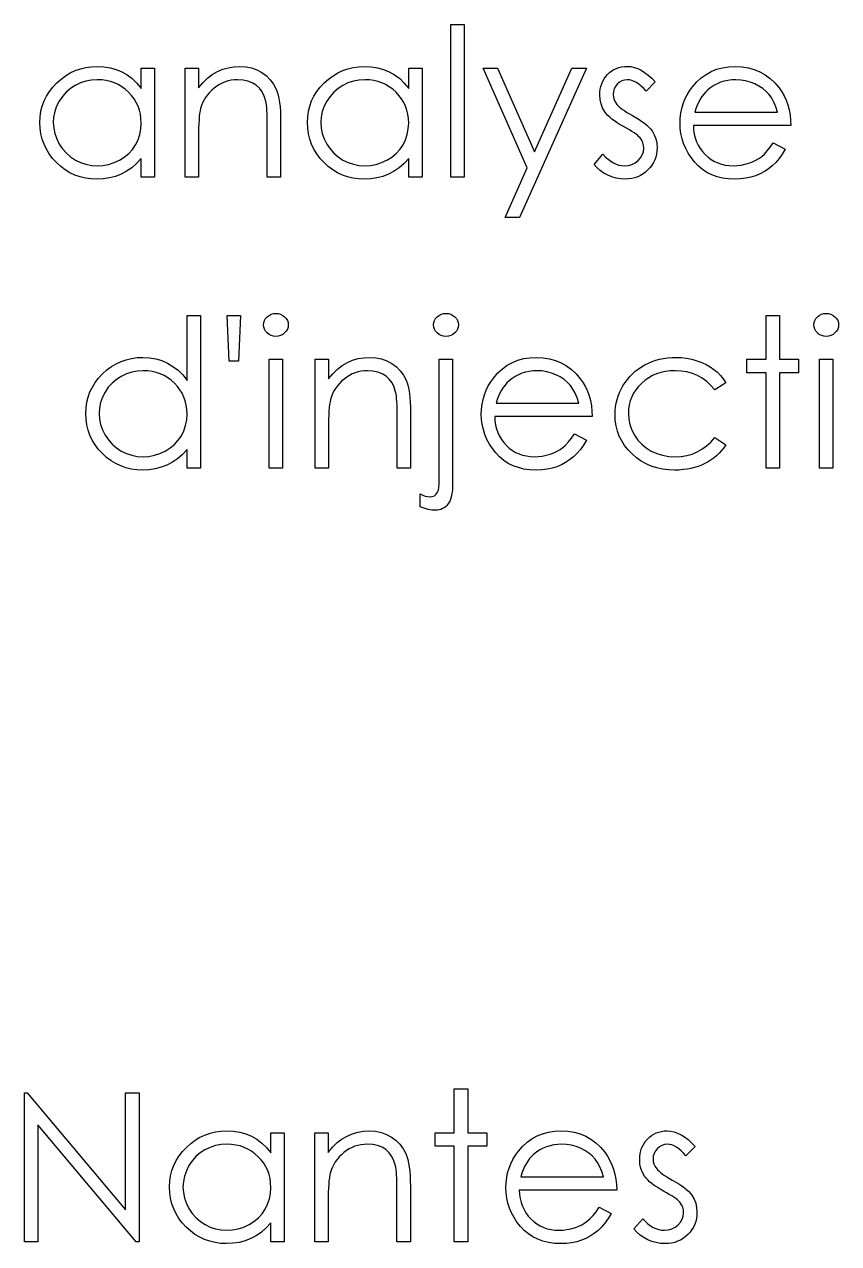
# Model space of a CAD drawing. Header units: millimetres. Extents: x -70 to 70, y -70 to 70.
# Drawn here: x -0.71 to 18.41, y -0.04 to 28.59 of the extents above; entities that cross this region are included whole.
import ezdxf

# ---------------------------------------------------------------- set-up
doc = ezdxf.new("R2010")
doc.units = ezdxf.units.MM

msp = doc.modelspace()

# ---------------------------------------------------------------- linework, layer by layer
at = {"color": 7, "linetype": 'Continuous', "flags": 128}
for points in [[(9.301, 28.59), (9.615, 28.59), (9.615, 28.59), (9.615, 25), (9.615, 25), (9.301, 25), (9.301, 25), (9.301, 28.59)], [(2.346, 27.558), (2.346, 25), (2.346, 25), (2.032, 25), (2.032, 25), (2.032, 25.442), (2.032, 25.442), (1.923, 25.325), (1.809, 25.224), (1.687, 25.14), (1.559, 25.072), (1.425, 25.021), (1.286, 24.985), (1.139, 24.962), (0.987, 24.955), (0.987, 24.955), (0.852, 24.961), (0.721, 24.98), (0.596, 25.01), (0.475, 25.052), (0.36, 25.107), (0.249, 25.173), (0.144, 25.252), (0.044, 25.343), (-0.048, 25.442), (-0.127, 25.547), (-0.194, 25.657), (-0.249, 25.773), (-0.292, 25.893), (-0.322, 26.019), (-0.34, 26.15), (-0.346, 26.286), (-0.346, 26.286), (-0.34, 26.419), (-0.322, 26.548), (-0.291, 26.671), (-0.248, 26.791), (-0.192, 26.904), (-0.125, 27.013), (-0.045, 27.117), (0.048, 27.216), (0.149, 27.307), (0.255, 27.385), (0.366, 27.452), (0.482, 27.506), (0.604, 27.549), (0.73, 27.579), (0.861, 27.596), (0.997, 27.603), (0.997, 27.603), (1.153, 27.595), (1.302, 27.572), (1.443, 27.532), (1.576, 27.478), (1.701, 27.408), (1.82, 27.318), (1.929, 27.211), (2.032, 27.084), (2.032, 27.084), (2.032, 27.558), (2.032, 27.558), (2.346, 27.558)], [(3.064, 27.558), (3.378, 27.558), (3.378, 27.558), (3.378, 27.096), (3.378, 27.096), (3.481, 27.22), (3.589, 27.326), (3.702, 27.413), (3.822, 27.482), (3.946, 27.535), (4.075, 27.572), (4.211, 27.595), (4.351, 27.603), (4.351, 27.603), (4.493, 27.593), (4.626, 27.567), (4.751, 27.521), (4.867, 27.458), (4.972, 27.38), (5.063, 27.288), (5.139, 27.185), (5.2, 27.068), (5.225, 27.003), (5.247, 26.929), (5.265, 26.847), (5.281, 26.756), (5.292, 26.656), (5.3, 26.548), (5.306, 26.431), (5.307, 26.306), (5.307, 26.306), (5.307, 25), (5.307, 25), (4.993, 25), (4.993, 25), (4.993, 26.203), (4.993, 26.203), (4.993, 26.308), (4.991, 26.403), (4.988, 26.489), (4.984, 26.567), (4.979, 26.635), (4.972, 26.694), (4.965, 26.744), (4.956, 26.785), (4.956, 26.785), (4.92, 26.903), (4.871, 27.005), (4.807, 27.091), (4.731, 27.162), (4.641, 27.218), (4.539, 27.257), (4.424, 27.281), (4.296, 27.288), (4.296, 27.288), (4.221, 27.286), (4.147, 27.277), (4.075, 27.261), (4.005, 27.24), (3.937, 27.212), (3.871, 27.179), (3.808, 27.139), (3.746, 27.094), (3.688, 27.043), (3.635, 26.99), (3.588, 26.934), (3.545, 26.876), (3.508, 26.814), (3.475, 26.749), (3.448, 26.681), (3.426, 26.611), (3.426, 26.611), (3.415, 26.559), (3.405, 26.498), (3.397, 26.427), (3.39, 26.345), (3.385, 26.255), (3.381, 26.155), (3.379, 26.045), (3.378, 25.925), (3.378, 25.925), (3.378, 25), (3.378, 25), (3.064, 25), (3.064, 25), (3.064, 27.558)], [(8.628, 27.558), (8.628, 25), (8.628, 25), (8.314, 25), (8.314, 25), (8.314, 25.442), (8.314, 25.442), (8.205, 25.325), (8.091, 25.224), (7.969, 25.14), (7.841, 25.072), (7.707, 25.021), (7.568, 24.985), (7.421, 24.962), (7.269, 24.955), (7.269, 24.955), (7.134, 24.961), (7.003, 24.98), (6.878, 25.01), (6.757, 25.052), (6.642, 25.107), (6.532, 25.173), (6.426, 25.252), (6.326, 25.343), (6.234, 25.442), (6.155, 25.547), (6.088, 25.657), (6.033, 25.773), (5.99, 25.893), (5.96, 26.019), (5.942, 26.15), (5.936, 26.286), (5.936, 26.286), (5.942, 26.419), (5.96, 26.548), (5.991, 26.671), (6.034, 26.791), (6.09, 26.904), (6.157, 27.013), (6.237, 27.117), (6.33, 27.216), (6.431, 27.307), (6.537, 27.385), (6.648, 27.452), (6.764, 27.506), (6.886, 27.549), (7.012, 27.579), (7.143, 27.596), (7.279, 27.603), (7.279, 27.603), (7.435, 27.595), (7.584, 27.572), (7.725, 27.532), (7.858, 27.478), (7.984, 27.408), (8.102, 27.318), (8.211, 27.211), (8.314, 27.084), (8.314, 27.084), (8.314, 27.558), (8.314, 27.558), (8.628, 27.558)], [(10.064, 27.558), (10.402, 27.558), (10.402, 27.558), (11.268, 25.599), (11.268, 25.599), (12.148, 27.558), (12.148, 27.558), (12.487, 27.558), (12.487, 27.558), (10.916, 24.058), (10.916, 24.058), (10.577, 24.058), (10.577, 24.058), (11.098, 25.218), (11.098, 25.218), (10.064, 27.558)], [(14.102, 27.239), (13.889, 27.019), (13.889, 27.019), (13.833, 27.082), (13.777, 27.137), (13.721, 27.183), (13.666, 27.221), (13.611, 27.251), (13.556, 27.272), (13.501, 27.284), (13.447, 27.288), (13.447, 27.288), (13.381, 27.282), (13.32, 27.263), (13.264, 27.23), (13.213, 27.185), (13.17, 27.131), (13.14, 27.073), (13.121, 27.011), (13.115, 26.944), (13.115, 26.944), (13.121, 26.884), (13.137, 26.826), (13.164, 26.768), (13.202, 26.712), (13.202, 26.712), (13.227, 26.683), (13.257, 26.654), (13.294, 26.622), (13.337, 26.59), (13.386, 26.556), (13.44, 26.522), (13.501, 26.486), (13.567, 26.449), (13.567, 26.449), (13.649, 26.402), (13.723, 26.357), (13.791, 26.311), (13.852, 26.266), (13.906, 26.221), (13.954, 26.177), (13.994, 26.133), (14.028, 26.09), (14.028, 26.09), (14.08, 25.999), (14.118, 25.903), (14.139, 25.801), (14.147, 25.694), (14.147, 25.694), (14.144, 25.618), (14.134, 25.545), (14.117, 25.475), (14.094, 25.409), (14.063, 25.344), (14.027, 25.283), (13.983, 25.225), (13.933, 25.17), (13.877, 25.119), (13.819, 25.076), (13.757, 25.039), (13.692, 25.009), (13.623, 24.985), (13.551, 24.968), (13.476, 24.959), (13.398, 24.955), (13.398, 24.955), (13.292, 24.961), (13.189, 24.978), (13.088, 25.007), (12.989, 25.047), (12.896, 25.097), (12.811, 25.157), (12.734, 25.225), (12.666, 25.301), (12.666, 25.301), (12.875, 25.538), (12.875, 25.538), (12.935, 25.475), (12.996, 25.421), (13.058, 25.374), (13.121, 25.337), (13.184, 25.307), (13.25, 25.286), (13.315, 25.273), (13.381, 25.269), (13.381, 25.269), (13.472, 25.277), (13.555, 25.3), (13.632, 25.338), (13.701, 25.392), (13.759, 25.456), (13.8, 25.526), (13.825, 25.6), (13.833, 25.681), (13.833, 25.681), (13.827, 25.747), (13.811, 25.81), (13.785, 25.869), (13.747, 25.925), (13.747, 25.925), (13.722, 25.951), (13.691, 25.98), (13.652, 26.011), (13.607, 26.043), (13.555, 26.077), (13.496, 26.112), (13.431, 26.149), (13.359, 26.188), (13.359, 26.188), (13.281, 26.233), (13.21, 26.277), (13.145, 26.321), (13.086, 26.364), (13.034, 26.408), (12.99, 26.451), (12.95, 26.495), (12.918, 26.538), (12.918, 26.538), (12.867, 26.627), (12.83, 26.723), (12.808, 26.824), (12.801, 26.932), (12.801, 26.932), (12.804, 27.002), (12.812, 27.07), (12.827, 27.134), (12.847, 27.196), (12.872, 27.254), (12.904, 27.309), (12.941, 27.362), (12.984, 27.411), (13.032, 27.456), (13.082, 27.495), (13.135, 27.528), (13.191, 27.555), (13.251, 27.576), (13.313, 27.591), (13.379, 27.6), (13.447, 27.603), (13.447, 27.603), (13.529, 27.597), (13.61, 27.58), (13.692, 27.551), (13.774, 27.511), (13.855, 27.46), (13.937, 27.398), (14.02, 27.324), (14.102, 27.239)], [(16.874, 25.808), (17.154, 25.661), (17.154, 25.661), (17.085, 25.544), (17.011, 25.439), (16.933, 25.345), (16.849, 25.264), (16.759, 25.193), (16.666, 25.131), (16.565, 25.078), (16.46, 25.034), (16.349, 24.999), (16.23, 24.975), (16.105, 24.96), (15.972, 24.955), (15.972, 24.955), (15.825, 24.961), (15.686, 24.98), (15.556, 25.012), (15.433, 25.056), (15.319, 25.113), (15.214, 25.182), (15.115, 25.264), (15.026, 25.359), (14.946, 25.461), (14.877, 25.567), (14.819, 25.677), (14.771, 25.789), (14.733, 25.905), (14.707, 26.024), (14.691, 26.146), (14.686, 26.272), (14.686, 26.272), (14.69, 26.39), (14.704, 26.505), (14.727, 26.616), (14.759, 26.725), (14.801, 26.83), (14.851, 26.932), (14.911, 27.03), (14.98, 27.126), (14.98, 27.126), (15.077, 27.237), (15.183, 27.335), (15.296, 27.416), (15.417, 27.483), (15.546, 27.535), (15.683, 27.573), (15.827, 27.595), (15.98, 27.603), (15.98, 27.603), (16.137, 27.595), (16.286, 27.571), (16.427, 27.532), (16.56, 27.477), (16.684, 27.406), (16.801, 27.319), (16.91, 27.217), (17.01, 27.099), (17.01, 27.099), (17.074, 27.007), (17.13, 26.911), (17.177, 26.807), (17.216, 26.7), (17.247, 26.586), (17.269, 26.467), (17.283, 26.342), (17.288, 26.212), (17.288, 26.212), (15, 26.212), (15, 26.212), (15.006, 26.111), (15.02, 26.014), (15.042, 25.922), (15.073, 25.835), (15.111, 25.753), (15.157, 25.675), (15.212, 25.602), (15.275, 25.534), (15.343, 25.472), (15.415, 25.418), (15.492, 25.372), (15.572, 25.335), (15.657, 25.306), (15.745, 25.286), (15.837, 25.273), (15.933, 25.269), (15.933, 25.269), (16.027, 25.273), (16.119, 25.284), (16.21, 25.303), (16.3, 25.329), (16.386, 25.361), (16.465, 25.399), (16.537, 25.441), (16.603, 25.488), (16.667, 25.545), (16.734, 25.618), (16.803, 25.705), (16.874, 25.808)], [(1.001, 27.288), (0.864, 27.28), (0.732, 27.256), (0.606, 27.214), (0.484, 27.157), (0.372, 27.084), (0.272, 26.998), (0.184, 26.899), (0.107, 26.786), (0.046, 26.666), (0.003, 26.541), (-0.024, 26.413), (-0.032, 26.282), (-0.032, 26.282), (-0.023, 26.152), (0.003, 26.024), (0.047, 25.9), (0.109, 25.778), (0.186, 25.664), (0.274, 25.564), (0.375, 25.477), (0.488, 25.403), (0.609, 25.344), (0.735, 25.303), (0.864, 25.278), (0.998, 25.269), (0.998, 25.269), (1.134, 25.278), (1.267, 25.302), (1.395, 25.344), (1.52, 25.402), (1.636, 25.474), (1.738, 25.558), (1.825, 25.654), (1.899, 25.761), (1.957, 25.879), (1.999, 26.003), (2.023, 26.134), (2.032, 26.273), (2.032, 26.273), (2.027, 26.379), (2.013, 26.481), (1.99, 26.578), (1.957, 26.671), (1.915, 26.759), (1.864, 26.843), (1.804, 26.922), (1.734, 26.997), (1.657, 27.066), (1.577, 27.125), (1.491, 27.175), (1.402, 27.216), (1.308, 27.248), (1.21, 27.27), (1.108, 27.284), (1.001, 27.288)], [(7.283, 27.288), (7.146, 27.28), (7.014, 27.256), (6.888, 27.214), (6.766, 27.157), (6.654, 27.084), (6.554, 26.998), (6.466, 26.899), (6.389, 26.786), (6.328, 26.666), (6.285, 26.541), (6.258, 26.413), (6.25, 26.282), (6.25, 26.282), (6.259, 26.152), (6.285, 26.024), (6.329, 25.9), (6.391, 25.778), (6.468, 25.664), (6.556, 25.564), (6.657, 25.477), (6.77, 25.403), (6.891, 25.344), (7.017, 25.303), (7.146, 25.278), (7.28, 25.269), (7.28, 25.269), (7.416, 25.278), (7.549, 25.302), (7.677, 25.344), (7.802, 25.402), (7.918, 25.474), (8.02, 25.558), (8.107, 25.654), (8.181, 25.761), (8.239, 25.879), (8.281, 26.003), (8.305, 26.134), (8.314, 26.273), (8.314, 26.273), (8.309, 26.379), (8.295, 26.481), (8.272, 26.578), (8.239, 26.671), (8.197, 26.759), (8.146, 26.843), (8.086, 26.922), (8.016, 26.997), (7.939, 27.066), (7.859, 27.125), (7.773, 27.175), (7.684, 27.216), (7.59, 27.248), (7.492, 27.27), (7.39, 27.284), (7.283, 27.288)], [(16.974, 26.526), (16.937, 26.65), (16.891, 26.761), (16.839, 26.858), (16.778, 26.942), (16.71, 27.016), (16.63, 27.083), (16.54, 27.142), (16.44, 27.193), (16.333, 27.235), (16.223, 27.265), (16.111, 27.283), (15.996, 27.288), (15.996, 27.288), (15.902, 27.285), (15.811, 27.274), (15.723, 27.255), (15.64, 27.229), (15.558, 27.195), (15.481, 27.154), (15.408, 27.105), (15.337, 27.049), (15.337, 27.049), (15.288, 27.002), (15.242, 26.951), (15.199, 26.894), (15.16, 26.831), (15.124, 26.763), (15.09, 26.689), (15.06, 26.61), (15.033, 26.526), (15.033, 26.526), (16.974, 26.526)], [(5.194, 21.801), (5.252, 21.796), (5.306, 21.782), (5.356, 21.756), (5.401, 21.722), (5.438, 21.681), (5.465, 21.634), (5.481, 21.585), (5.487, 21.531), (5.487, 21.531), (5.481, 21.478), (5.465, 21.429), (5.438, 21.383), (5.401, 21.342), (5.356, 21.308), (5.306, 21.282), (5.252, 21.268), (5.194, 21.263), (5.194, 21.263), (5.136, 21.268), (5.084, 21.282), (5.034, 21.308), (4.989, 21.342), (4.952, 21.383), (4.925, 21.429), (4.909, 21.478), (4.904, 21.531), (4.904, 21.531), (4.909, 21.585), (4.925, 21.634), (4.952, 21.681), (4.989, 21.722), (5.034, 21.756), (5.084, 21.782), (5.136, 21.796), (5.194, 21.801)], [(9.189, 21.801), (9.248, 21.796), (9.302, 21.782), (9.351, 21.756), (9.396, 21.722), (9.433, 21.681), (9.459, 21.634), (9.475, 21.585), (9.48, 21.531), (9.48, 21.531), (9.475, 21.478), (9.459, 21.429), (9.433, 21.383), (9.396, 21.342), (9.351, 21.308), (9.302, 21.282), (9.248, 21.268), (9.189, 21.263), (9.189, 21.263), (9.13, 21.268), (9.076, 21.282), (9.027, 21.308), (8.982, 21.342), (8.945, 21.383), (8.918, 21.429), (8.903, 21.478), (8.897, 21.531), (8.897, 21.531), (8.903, 21.585), (8.918, 21.634), (8.945, 21.681), (8.982, 21.722), (9.027, 21.756), (9.076, 21.782), (9.13, 21.796), (9.189, 21.801)], [(18.117, 21.801), (18.175, 21.796), (18.229, 21.782), (18.279, 21.756), (18.324, 21.722), (18.362, 21.681), (18.388, 21.634), (18.404, 21.585), (18.41, 21.531), (18.41, 21.531), (18.404, 21.478), (18.388, 21.429), (18.362, 21.383), (18.324, 21.342), (18.279, 21.308), (18.229, 21.282), (18.175, 21.268), (18.117, 21.263), (18.117, 21.263), (18.059, 21.268), (18.007, 21.282), (17.957, 21.308), (17.912, 21.342), (17.875, 21.383), (17.848, 21.429), (17.832, 21.478), (17.827, 21.531), (17.827, 21.531), (17.832, 21.585), (17.848, 21.634), (17.875, 21.681), (17.912, 21.722), (17.957, 21.756), (18.007, 21.782), (18.059, 21.796), (18.117, 21.801)], [(3.423, 21.756), (3.423, 18.167), (3.423, 18.167), (3.109, 18.167), (3.109, 18.167), (3.109, 18.609), (3.109, 18.609), (3, 18.491), (2.886, 18.39), (2.764, 18.306), (2.636, 18.239), (2.502, 18.188), (2.363, 18.151), (2.216, 18.129), (2.064, 18.122), (2.064, 18.122), (1.929, 18.128), (1.798, 18.146), (1.673, 18.176), (1.552, 18.219), (1.437, 18.273), (1.326, 18.34), (1.221, 18.418), (1.121, 18.51), (1.029, 18.609), (0.95, 18.714), (0.883, 18.824), (0.828, 18.939), (0.785, 19.06), (0.755, 19.185), (0.737, 19.317), (0.73, 19.453), (0.73, 19.453), (0.737, 19.586), (0.755, 19.715), (0.786, 19.838), (0.829, 19.957), (0.885, 20.071), (0.952, 20.18), (1.032, 20.284), (1.124, 20.383), (1.225, 20.473), (1.332, 20.552), (1.443, 20.618), (1.559, 20.672), (1.68, 20.715), (1.807, 20.745), (1.938, 20.763), (2.074, 20.769), (2.074, 20.769), (2.23, 20.761), (2.379, 20.736), (2.52, 20.693), (2.653, 20.634), (2.778, 20.558), (2.897, 20.466), (3.006, 20.356), (3.109, 20.229), (3.109, 20.229), (3.109, 21.756), (3.109, 21.756), (3.423, 21.756)], [(4.316, 20.679), (4.098, 20.679), (4.098, 20.679), (4.051, 21.756), (4.051, 21.756), (4.365, 21.756), (4.365, 21.756), (4.316, 20.679)], [(16.705, 21.756), (17.019, 21.756), (17.019, 21.756), (17.019, 20.724), (17.019, 20.724), (17.468, 20.724), (17.468, 20.724), (17.468, 20.41), (17.468, 20.41), (17.019, 20.41), (17.019, 20.41), (17.019, 18.167), (17.019, 18.167), (16.705, 18.167), (16.705, 18.167), (16.705, 20.41), (16.705, 20.41), (16.256, 20.41), (16.256, 20.41), (16.256, 20.724), (16.256, 20.724), (16.705, 20.724), (16.705, 20.724), (16.705, 21.756)], [(5.038, 20.724), (5.352, 20.724), (5.352, 20.724), (5.352, 18.167), (5.352, 18.167), (5.038, 18.167), (5.038, 18.167), (5.038, 20.724)], [(6.115, 20.724), (6.429, 20.724), (6.429, 20.724), (6.429, 20.263), (6.429, 20.263), (6.532, 20.386), (6.64, 20.492), (6.754, 20.579), (6.873, 20.649), (6.997, 20.701), (7.127, 20.739), (7.262, 20.762), (7.402, 20.769), (7.402, 20.769), (7.544, 20.76), (7.677, 20.733), (7.802, 20.688), (7.918, 20.625), (8.024, 20.546), (8.115, 20.455), (8.19, 20.351), (8.251, 20.235), (8.277, 20.17), (8.298, 20.095), (8.317, 20.013), (8.332, 19.922), (8.343, 19.823), (8.352, 19.715), (8.357, 19.598), (8.359, 19.473), (8.359, 19.473), (8.359, 18.167), (8.359, 18.167), (8.045, 18.167), (8.045, 18.167), (8.045, 19.37), (8.045, 19.37), (8.044, 19.474), (8.042, 19.57), (8.04, 19.656), (8.035, 19.734), (8.03, 19.802), (8.024, 19.861), (8.016, 19.911), (8.007, 19.952), (8.007, 19.952), (7.972, 20.07), (7.922, 20.172), (7.859, 20.258), (7.782, 20.329), (7.693, 20.384), (7.59, 20.424), (7.475, 20.447), (7.348, 20.455), (7.348, 20.455), (7.272, 20.452), (7.198, 20.443), (7.126, 20.428), (7.057, 20.407), (6.989, 20.379), (6.923, 20.346), (6.859, 20.306), (6.797, 20.26), (6.739, 20.21), (6.686, 20.157), (6.639, 20.101), (6.596, 20.042), (6.559, 19.98), (6.527, 19.916), (6.499, 19.848), (6.478, 19.778), (6.478, 19.778), (6.466, 19.726), (6.457, 19.664), (6.448, 19.593), (6.441, 19.512), (6.436, 19.422), (6.432, 19.321), (6.43, 19.211), (6.429, 19.091), (6.429, 19.091), (6.429, 18.167), (6.429, 18.167), (6.115, 18.167), (6.115, 18.167), (6.115, 20.724)], [(9.032, 20.724), (9.346, 20.724), (9.346, 20.724), (9.346, 17.793), (9.346, 17.793), (9.344, 17.715), (9.339, 17.644), (9.33, 17.577), (9.318, 17.515), (9.303, 17.46), (9.284, 17.409), (9.262, 17.365), (9.236, 17.325), (9.208, 17.291), (9.177, 17.262), (9.143, 17.236), (9.107, 17.216), (9.068, 17.2), (9.027, 17.189), (8.983, 17.182), (8.937, 17.179), (8.937, 17.179), (8.856, 17.184), (8.77, 17.2), (8.679, 17.225), (8.583, 17.26), (8.583, 17.26), (8.583, 17.562), (8.583, 17.562), (8.643, 17.532), (8.701, 17.511), (8.755, 17.498), (8.806, 17.494), (8.806, 17.494), (8.865, 17.501), (8.916, 17.521), (8.959, 17.555), (8.994, 17.604), (8.994, 17.604), (9.011, 17.649), (9.023, 17.712), (9.03, 17.794), (9.032, 17.895), (9.032, 17.895), (9.032, 20.724)], [(12.208, 18.974), (12.487, 18.828), (12.487, 18.828), (12.418, 18.711), (12.345, 18.606), (12.266, 18.512), (12.182, 18.43), (12.093, 18.359), (11.999, 18.298), (11.899, 18.244), (11.793, 18.2), (11.682, 18.166), (11.563, 18.141), (11.438, 18.127), (11.305, 18.122), (11.305, 18.122), (11.158, 18.128), (11.019, 18.147), (10.889, 18.179), (10.766, 18.223), (10.653, 18.28), (10.547, 18.349), (10.449, 18.431), (10.36, 18.526), (10.28, 18.628), (10.21, 18.734), (10.152, 18.843), (10.104, 18.956), (10.067, 19.072), (10.04, 19.19), (10.025, 19.313), (10.019, 19.439), (10.019, 19.439), (10.024, 19.556), (10.037, 19.671), (10.06, 19.783), (10.093, 19.891), (10.134, 19.997), (10.184, 20.098), (10.245, 20.197), (10.313, 20.292), (10.313, 20.292), (10.411, 20.404), (10.516, 20.501), (10.629, 20.583), (10.75, 20.65), (10.879, 20.702), (11.016, 20.74), (11.16, 20.762), (11.313, 20.769), (11.313, 20.769), (11.47, 20.762), (11.62, 20.738), (11.76, 20.698), (11.893, 20.644), (12.018, 20.573), (12.134, 20.486), (12.243, 20.384), (12.343, 20.266), (12.343, 20.266), (12.408, 20.174), (12.463, 20.077), (12.511, 19.974), (12.549, 19.866), (12.58, 19.753), (12.603, 19.633), (12.616, 19.509), (12.621, 19.378), (12.621, 19.378), (10.333, 19.378), (10.333, 19.378), (10.339, 19.277), (10.353, 19.18), (10.376, 19.089), (10.407, 19.002), (10.444, 18.92), (10.491, 18.842), (10.545, 18.769), (10.608, 18.7), (10.677, 18.639), (10.749, 18.585), (10.825, 18.539), (10.906, 18.502), (10.99, 18.473), (11.078, 18.453), (11.17, 18.44), (11.266, 18.436), (11.266, 18.436), (11.36, 18.439), (11.452, 18.451), (11.543, 18.47), (11.633, 18.495), (11.719, 18.528), (11.798, 18.566), (11.871, 18.608), (11.936, 18.655), (12, 18.711), (12.067, 18.784), (12.136, 18.871), (12.208, 18.974)], [(15.762, 20.17), (15.5, 20.006), (15.5, 20.006), (15.411, 20.112), (15.313, 20.203), (15.209, 20.28), (15.096, 20.343), (14.976, 20.392), (14.848, 20.427), (14.712, 20.448), (14.568, 20.455), (14.568, 20.455), (14.454, 20.45), (14.343, 20.437), (14.238, 20.414), (14.137, 20.382), (14.042, 20.341), (13.951, 20.29), (13.866, 20.231), (13.785, 20.163), (13.712, 20.088), (13.649, 20.009), (13.595, 19.926), (13.552, 19.839), (13.518, 19.748), (13.494, 19.654), (13.479, 19.555), (13.474, 19.453), (13.474, 19.453), (13.483, 19.319), (13.51, 19.189), (13.555, 19.063), (13.617, 18.941), (13.696, 18.828), (13.787, 18.728), (13.892, 18.641), (14.01, 18.568), (14.139, 18.51), (14.275, 18.469), (14.419, 18.444), (14.571, 18.436), (14.571, 18.436), (14.709, 18.443), (14.842, 18.464), (14.967, 18.499), (15.087, 18.548), (15.2, 18.611), (15.306, 18.688), (15.406, 18.779), (15.5, 18.885), (15.5, 18.885), (15.762, 18.712), (15.762, 18.712), (15.715, 18.644), (15.663, 18.58), (15.607, 18.519), (15.547, 18.463), (15.484, 18.411), (15.416, 18.362), (15.345, 18.317), (15.27, 18.277), (15.191, 18.24), (15.11, 18.209), (15.026, 18.182), (14.939, 18.16), (14.85, 18.144), (14.758, 18.132), (14.663, 18.124), (14.566, 18.122), (14.566, 18.122), (14.417, 18.127), (14.275, 18.146), (14.14, 18.175), (14.011, 18.216), (13.888, 18.27), (13.772, 18.335), (13.663, 18.412), (13.56, 18.501), (13.466, 18.599), (13.385, 18.702), (13.316, 18.809), (13.26, 18.922), (13.216, 19.04), (13.185, 19.163), (13.166, 19.291), (13.16, 19.424), (13.16, 19.424), (13.163, 19.515), (13.172, 19.604), (13.186, 19.692), (13.207, 19.777), (13.233, 19.861), (13.265, 19.944), (13.303, 20.025), (13.346, 20.104), (13.396, 20.18), (13.449, 20.252), (13.506, 20.32), (13.569, 20.383), (13.635, 20.442), (13.705, 20.496), (13.781, 20.547), (13.86, 20.593), (13.943, 20.635), (14.029, 20.67), (14.116, 20.701), (14.207, 20.725), (14.299, 20.745), (14.394, 20.758), (14.491, 20.766), (14.592, 20.769), (14.592, 20.769), (14.717, 20.764), (14.841, 20.75), (14.963, 20.726), (15.082, 20.691), (15.195, 20.649), (15.3, 20.602), (15.396, 20.548), (15.483, 20.488), (15.562, 20.421), (15.635, 20.346), (15.702, 20.262), (15.762, 20.17)], [(17.961, 20.724), (18.275, 20.724), (18.275, 20.724), (18.275, 18.167), (18.275, 18.167), (17.961, 18.167), (17.961, 18.167), (17.961, 20.724)], [(2.078, 20.455), (1.941, 20.447), (1.809, 20.422), (1.683, 20.381), (1.561, 20.323), (1.449, 20.251), (1.349, 20.165), (1.26, 20.066), (1.184, 19.953), (1.123, 19.833), (1.08, 19.708), (1.053, 19.58), (1.045, 19.449), (1.045, 19.449), (1.054, 19.319), (1.08, 19.191), (1.124, 19.066), (1.185, 18.944), (1.263, 18.831), (1.351, 18.73), (1.452, 18.643), (1.565, 18.57), (1.686, 18.511), (1.812, 18.47), (1.941, 18.444), (2.075, 18.436), (2.075, 18.436), (2.211, 18.444), (2.344, 18.469), (2.472, 18.51), (2.597, 18.568), (2.713, 18.641), (2.815, 18.725), (2.902, 18.821), (2.975, 18.928), (3.034, 19.045), (3.076, 19.17), (3.1, 19.301), (3.109, 19.44), (3.109, 19.44), (3.104, 19.546), (3.09, 19.647), (3.067, 19.745), (3.034, 19.837), (2.992, 19.926), (2.941, 20.01), (2.881, 20.089), (2.811, 20.164), (2.734, 20.232), (2.654, 20.292), (2.568, 20.342), (2.479, 20.382), (2.385, 20.414), (2.287, 20.437), (2.185, 20.451), (2.078, 20.455)], [(12.307, 19.692), (12.27, 19.816), (12.225, 19.927), (12.172, 20.025), (12.112, 20.109), (12.043, 20.183), (11.963, 20.25), (11.873, 20.309), (11.773, 20.36), (11.667, 20.402), (11.556, 20.431), (11.444, 20.45), (11.329, 20.455), (11.329, 20.455), (11.235, 20.452), (11.144, 20.44), (11.057, 20.421), (10.973, 20.396), (10.892, 20.361), (10.815, 20.321), (10.741, 20.271), (10.67, 20.215), (10.67, 20.215), (10.621, 20.169), (10.576, 20.117), (10.533, 20.06), (10.494, 19.998), (10.457, 19.929), (10.423, 19.856), (10.393, 19.777), (10.366, 19.692), (10.366, 19.692), (12.307, 19.692)], [(-0.711, 0), (-0.711, 3.5), (-0.711, 3.5), (-0.645, 3.5), (-0.645, 3.5), (1.667, 0.745), (1.667, 0.745), (1.667, 3.5), (1.667, 3.5), (1.981, 3.5), (1.981, 3.5), (1.981, 0), (1.981, 0), (1.91, 0), (1.91, 0), (-0.397, 2.748), (-0.397, 2.748), (-0.397, 0), (-0.397, 0), (-0.711, 0)], [(9.385, 3.59), (9.699, 3.59), (9.699, 3.59), (9.699, 2.558), (9.699, 2.558), (10.148, 2.558), (10.148, 2.558), (10.148, 2.244), (10.148, 2.244), (9.699, 2.244), (9.699, 2.244), (9.699, 0), (9.699, 0), (9.385, 0), (9.385, 0), (9.385, 2.244), (9.385, 2.244), (8.936, 2.244), (8.936, 2.244), (8.936, 2.558), (8.936, 2.558), (9.385, 2.558), (9.385, 2.558), (9.385, 3.59)], [(5.391, 2.558), (5.391, 0), (5.391, 0), (5.077, 0), (5.077, 0), (5.077, 0.442), (5.077, 0.442), (4.969, 0.325), (4.854, 0.224), (4.732, 0.14), (4.605, 0.072), (4.471, 0.021), (4.331, -0.015), (4.185, -0.038), (4.033, -0.045), (4.033, -0.045), (3.897, -0.039), (3.767, -0.02), (3.641, 0.01), (3.521, 0.052), (3.406, 0.107), (3.295, 0.173), (3.19, 0.252), (3.09, 0.343), (2.998, 0.442), (2.919, 0.547), (2.852, 0.657), (2.797, 0.773), (2.754, 0.893), (2.724, 1.019), (2.705, 1.15), (2.699, 1.286), (2.699, 1.286), (2.705, 1.419), (2.724, 1.548), (2.755, 1.671), (2.798, 1.791), (2.853, 1.904), (2.921, 2.013), (3.001, 2.117), (3.093, 2.216), (3.194, 2.307), (3.301, 2.385), (3.411, 2.452), (3.528, 2.506), (3.649, 2.549), (3.775, 2.579), (3.906, 2.596), (4.042, 2.603), (4.042, 2.603), (4.199, 2.595), (4.347, 2.572), (4.488, 2.532), (4.622, 2.478), (4.747, 2.408), (4.866, 2.318), (4.975, 2.211), (5.077, 2.084), (5.077, 2.084), (5.077, 2.558), (5.077, 2.558), (5.391, 2.558)], [(6.109, 2.558), (6.424, 2.558), (6.424, 2.558), (6.424, 2.096), (6.424, 2.096), (6.527, 2.22), (6.635, 2.326), (6.748, 2.413), (6.867, 2.482), (6.991, 2.535), (7.121, 2.572), (7.256, 2.595), (7.397, 2.603), (7.397, 2.603), (7.538, 2.593), (7.672, 2.567), (7.796, 2.521), (7.913, 2.458), (8.018, 2.38), (8.109, 2.288), (8.185, 2.185), (8.246, 2.068), (8.271, 2.003), (8.293, 1.929), (8.311, 1.847), (8.326, 1.756), (8.338, 1.656), (8.346, 1.548), (8.352, 1.431), (8.353, 1.306), (8.353, 1.306), (8.353, 0), (8.353, 0), (8.039, 0), (8.039, 0), (8.039, 1.203), (8.039, 1.203), (8.038, 1.308), (8.037, 1.403), (8.034, 1.489), (8.03, 1.567), (8.024, 1.635), (8.018, 1.694), (8.01, 1.744), (8.002, 1.785), (8.002, 1.785), (7.966, 1.903), (7.916, 2.005), (7.853, 2.091), (7.777, 2.162), (7.687, 2.218), (7.585, 2.257), (7.47, 2.281), (7.342, 2.288), (7.342, 2.288), (7.266, 2.286), (7.193, 2.277), (7.12, 2.261), (7.051, 2.24), (6.983, 2.212), (6.917, 2.179), (6.853, 2.139), (6.792, 2.094), (6.733, 2.043), (6.681, 1.99), (6.633, 1.934), (6.59, 1.876), (6.553, 1.814), (6.521, 1.749), (6.494, 1.681), (6.472, 1.611), (6.472, 1.611), (6.461, 1.559), (6.451, 1.498), (6.442, 1.427), (6.435, 1.345), (6.431, 1.255), (6.426, 1.155), (6.424, 1.045), (6.424, 0.925), (6.424, 0.925), (6.424, 0), (6.424, 0), (6.109, 0), (6.109, 0), (6.109, 2.558)], [(12.785, 0.808), (13.065, 0.661), (13.065, 0.661), (12.996, 0.544), (12.922, 0.439), (12.844, 0.345), (12.76, 0.264), (12.671, 0.193), (12.577, 0.131), (12.476, 0.078), (12.371, 0.034), (12.26, -0.001), (12.141, -0.025), (12.016, -0.04), (11.883, -0.045), (11.883, -0.045), (11.736, -0.039), (11.597, -0.02), (11.467, 0.012), (11.344, 0.056), (11.23, 0.113), (11.125, 0.182), (11.026, 0.264), (10.937, 0.359), (10.857, 0.461), (10.788, 0.567), (10.73, 0.677), (10.682, 0.789), (10.644, 0.905), (10.618, 1.024), (10.602, 1.146), (10.597, 1.272), (10.597, 1.272), (10.601, 1.39), (10.615, 1.505), (10.638, 1.616), (10.67, 1.725), (10.712, 1.83), (10.762, 1.932), (10.822, 2.03), (10.891, 2.126), (10.891, 2.126), (10.989, 2.237), (11.094, 2.335), (11.207, 2.416), (11.328, 2.483), (11.457, 2.535), (11.594, 2.573), (11.738, 2.595), (11.891, 2.603), (11.891, 2.603), (12.048, 2.595), (12.197, 2.571), (12.338, 2.532), (12.471, 2.477), (12.595, 2.406), (12.712, 2.319), (12.821, 2.217), (12.921, 2.099), (12.921, 2.099), (12.985, 2.007), (13.041, 1.911), (13.088, 1.807), (13.127, 1.7), (13.158, 1.586), (13.18, 1.467), (13.194, 1.342), (13.199, 1.212), (13.199, 1.212), (10.911, 1.212), (10.911, 1.212), (10.917, 1.111), (10.931, 1.014), (10.953, 0.922), (10.984, 0.835), (11.022, 0.753), (11.068, 0.675), (11.123, 0.602), (11.186, 0.534), (11.254, 0.472), (11.326, 0.418), (11.403, 0.372), (11.484, 0.335), (11.568, 0.306), (11.656, 0.286), (11.748, 0.273), (11.844, 0.269), (11.844, 0.269), (11.938, 0.273), (12.03, 0.284), (12.121, 0.303), (12.211, 0.329), (12.297, 0.361), (12.376, 0.399), (12.448, 0.441), (12.514, 0.488), (12.578, 0.545), (12.645, 0.618), (12.714, 0.705), (12.785, 0.808)], [(15.039, 2.239), (14.826, 2.019), (14.826, 2.019), (14.77, 2.082), (14.714, 2.137), (14.657, 2.183), (14.603, 2.221), (14.547, 2.251), (14.493, 2.272), (14.438, 2.284), (14.384, 2.288), (14.384, 2.288), (14.318, 2.282), (14.257, 2.263), (14.2, 2.23), (14.149, 2.185), (14.106, 2.131), (14.076, 2.073), (14.058, 2.011), (14.052, 1.944), (14.052, 1.944), (14.057, 1.884), (14.073, 1.826), (14.101, 1.768), (14.139, 1.712), (14.139, 1.712), (14.163, 1.683), (14.194, 1.654), (14.23, 1.622), (14.273, 1.59), (14.322, 1.556), (14.377, 1.522), (14.437, 1.486), (14.504, 1.449), (14.504, 1.449), (14.585, 1.402), (14.66, 1.357), (14.728, 1.311), (14.789, 1.266), (14.843, 1.221), (14.89, 1.177), (14.931, 1.133), (14.965, 1.09), (14.965, 1.09), (15.016, 0.999), (15.054, 0.903), (15.076, 0.801), (15.084, 0.694), (15.084, 0.694), (15.08, 0.618), (15.07, 0.545), (15.054, 0.475), (15.03, 0.409), (15, 0.344), (14.963, 0.283), (14.92, 0.225), (14.869, 0.17), (14.814, 0.119), (14.756, 0.076), (14.694, 0.039), (14.629, 0.009), (14.56, -0.015), (14.488, -0.032), (14.413, -0.041), (14.334, -0.045), (14.334, -0.045), (14.228, -0.039), (14.125, -0.022), (14.024, 0.007), (13.926, 0.047), (13.832, 0.097), (13.747, 0.157), (13.671, 0.225), (13.603, 0.301), (13.603, 0.301), (13.811, 0.538), (13.811, 0.538), (13.872, 0.475), (13.933, 0.421), (13.995, 0.374), (14.057, 0.337), (14.121, 0.307), (14.186, 0.286), (14.252, 0.273), (14.318, 0.269), (14.318, 0.269), (14.409, 0.277), (14.492, 0.3), (14.568, 0.338), (14.638, 0.392), (14.695, 0.456), (14.737, 0.526), (14.761, 0.6), (14.77, 0.681), (14.77, 0.681), (14.764, 0.747), (14.748, 0.81), (14.721, 0.869), (14.683, 0.925), (14.683, 0.925), (14.659, 0.951), (14.627, 0.98), (14.589, 1.011), (14.544, 1.043), (14.492, 1.077), (14.433, 1.112), (14.368, 1.149), (14.296, 1.188), (14.296, 1.188), (14.218, 1.233), (14.146, 1.277), (14.082, 1.321), (14.023, 1.364), (13.971, 1.408), (13.926, 1.451), (13.887, 1.495), (13.855, 1.538), (13.855, 1.538), (13.804, 1.627), (13.767, 1.723), (13.745, 1.824), (13.738, 1.932), (13.738, 1.932), (13.74, 2.002), (13.749, 2.07), (13.764, 2.134), (13.783, 2.196), (13.809, 2.254), (13.841, 2.309), (13.878, 2.362), (13.921, 2.411), (13.968, 2.456), (14.019, 2.495), (14.072, 2.528), (14.128, 2.555), (14.188, 2.576), (14.25, 2.591), (14.315, 2.6), (14.384, 2.603), (14.384, 2.603), (14.465, 2.597), (14.547, 2.58), (14.629, 2.551), (14.711, 2.511), (14.792, 2.46), (14.874, 2.398), (14.957, 2.324), (15.039, 2.239)], [(4.047, 2.288), (3.909, 2.28), (3.777, 2.256), (3.651, 2.214), (3.53, 2.157), (3.418, 2.084), (3.318, 1.998), (3.229, 1.899), (3.153, 1.786), (3.092, 1.666), (3.048, 1.541), (3.022, 1.413), (3.013, 1.282), (3.013, 1.282), (3.022, 1.152), (3.048, 1.024), (3.092, 0.9), (3.154, 0.778), (3.231, 0.664), (3.32, 0.564), (3.421, 0.477), (3.533, 0.403), (3.655, 0.344), (3.78, 0.303), (3.91, 0.278), (4.044, 0.269), (4.044, 0.269), (4.18, 0.278), (4.312, 0.302), (4.441, 0.344), (4.566, 0.402), (4.681, 0.474), (4.784, 0.558), (4.871, 0.654), (4.944, 0.761), (5.002, 0.879), (5.044, 1.003), (5.069, 1.134), (5.077, 1.273), (5.077, 1.273), (5.072, 1.379), (5.058, 1.481), (5.035, 1.578), (5.003, 1.671), (4.961, 1.759), (4.91, 1.843), (4.849, 1.922), (4.779, 1.997), (4.703, 2.066), (4.622, 2.125), (4.537, 2.175), (4.448, 2.216), (4.354, 2.248), (4.256, 2.27), (4.153, 2.284), (4.047, 2.288)], [(12.885, 1.526), (12.848, 1.65), (12.802, 1.761), (12.75, 1.858), (12.689, 1.942), (12.621, 2.016), (12.541, 2.083), (12.451, 2.142), (12.351, 2.193), (12.244, 2.235), (12.134, 2.265), (12.022, 2.283), (11.907, 2.288), (11.907, 2.288), (11.813, 2.285), (11.722, 2.274), (11.634, 2.255), (11.551, 2.229), (11.469, 2.195), (11.392, 2.154), (11.319, 2.105), (11.248, 2.049), (11.248, 2.049), (11.199, 2.002), (11.153, 1.951), (11.111, 1.894), (11.071, 1.831), (11.035, 1.763), (11.001, 1.689), (10.971, 1.61), (10.944, 1.526), (10.944, 1.526), (12.885, 1.526)]]:
    msp.add_lwpolyline(points, dxfattribs=at)

doc.saveas('drawing.dxf')
